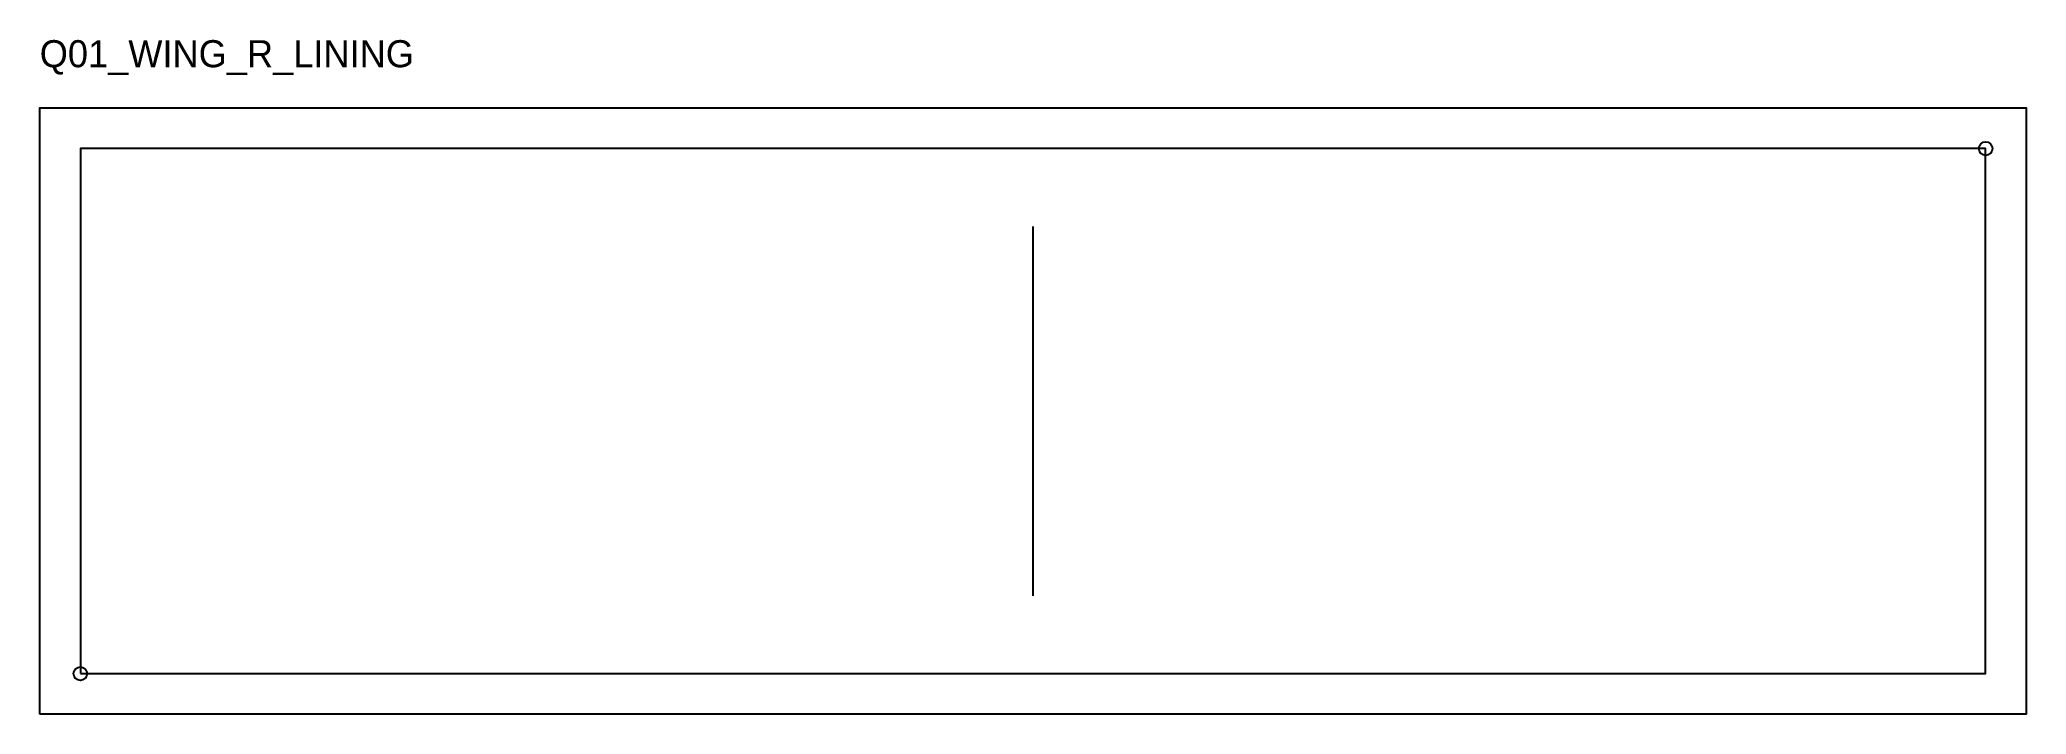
# Model space of a CAD drawing. Header units: millimetres. Extents: x -12 to 575, y 143 to 342.
import ezdxf

# ---------------------------------------------------------------- set-up
doc = ezdxf.new("R2010")
doc.units = ezdxf.units.MM
for name, color, linetype in [('CUT', 1, 'Continuous'), ('GRAIN', 3, 'Continuous'), ('NOTCH', 2, 'Continuous'), ('SEAM', 5, 'Continuous'), ('TEXT', 7, 'Continuous')]:
    doc.layers.add(name, color=color, linetype=linetype)

msp = doc.modelspace()

# ---------------------------------------------------------------- linework, layer by layer
at = {"layer": 'CUT'}
msp.add_lwpolyline([(-12, 143), (-12, 322), (574.99, 322), (574.99, 143)], close=True, dxfattribs=at)
at = {"layer": 'GRAIN'}
msp.add_line((281.5, 178), (281.5, 287), dxfattribs=at)
at = {"layer": 'NOTCH'}
for centre in [(562.99, 310), (0, 155)]:
    msp.add_circle(centre, 2, dxfattribs=at)
at = {"layer": 'SEAM'}
msp.add_lwpolyline([(0, 155), (4.83, 155), (9.67, 155), (14.5, 155), (19.34, 155), (24.18, 155), (29.02, 155), (33.86, 155), (38.71, 155), (43.56, 155), (48.42, 155), (53.28, 155), (58.14, 155), (63, 155), (67.88, 155), (72.77, 155), (77.82, 155), (83.15, 155), (88.79, 155), (94.76, 155), (101.04, 155), (107.6, 155), (114.41, 155), (121.41, 155), (128.54, 155), (135.76, 155), (142.99, 155), (150.18, 155), (157.27, 155), (164.2, 155), (170.91, 155), (177.88, 155), (184.92, 155), (192.01, 155), (199.15, 155), (206.33, 155), (213.54, 155), (220.78, 155), (228.04, 155), (235.31, 155), (242.59, 155), (249.86, 155), (257.12, 155), (264.36, 155), (271.57, 155), (278.75, 155), (285.99, 155), (293.3, 155), (300.66, 155), (308.06, 155), (315.49, 155), (322.92, 155), (330.33, 155), (337.71, 155), (345.05, 155), (352.31, 155), (359.49, 155), (366.56, 155), (373.52, 155), (380.35, 155), (387.03, 155), (393.56, 155), (399.94, 155), (406.22, 155), (412.44, 155), (418.58, 155), (424.67, 155), (430.71, 155), (436.69, 155), (442.64, 155), (448.54, 155), (454.42, 155), (460.27, 155), (466.1, 155), (471.91, 155), (477.71, 155), (483.5, 155), (489.29, 155), (495.07, 155), (500.83, 155), (506.57, 155), (512.3, 155), (518, 155), (523.69, 155), (529.36, 155), (535.01, 155), (540.64, 155), (546.26, 155), (551.85, 155), (557.43, 155), (562.99, 155), (562.99, 310), (557.43, 310), (551.85, 310), (546.26, 310), (540.64, 310), (535.01, 310), (529.36, 310), (523.69, 310), (518, 310), (512.3, 310), (506.57, 310), (500.83, 310), (495.07, 310), (489.29, 310), (483.5, 310), (477.71, 310), (471.91, 310), (466.1, 310), (460.27, 310), (454.42, 310), (448.54, 310), (442.64, 310), (436.69, 310), (430.71, 310), (424.67, 310), (418.58, 310), (412.44, 310), (406.22, 310), (399.94, 310), (393.56, 310), (387.03, 310), (380.35, 310), (373.52, 310), (366.56, 310), (359.49, 310), (352.31, 310), (345.05, 310), (337.71, 310), (330.33, 310), (322.92, 310), (315.49, 310), (308.06, 310), (300.66, 310), (293.3, 310), (285.99, 310), (278.75, 310), (271.57, 310), (264.36, 310), (257.12, 310), (249.86, 310), (242.59, 310), (235.31, 310), (228.04, 310), (220.78, 310), (213.54, 310), (206.33, 310), (199.15, 310), (192.01, 310), (184.92, 310), (177.88, 310), (170.91, 310), (164.2, 310), (157.27, 310), (150.18, 310), (142.99, 310), (135.76, 310), (128.54, 310), (121.41, 310), (114.41, 310), (107.6, 310), (101.04, 310), (94.76, 310), (88.79, 310), (83.15, 310), (77.82, 310), (72.77, 310), (67.88, 310), (63, 310), (58.14, 310), (53.28, 310), (48.42, 310), (43.56, 310), (38.71, 310), (33.86, 310), (29.02, 310), (24.18, 310), (19.34, 310), (14.5, 310), (9.67, 310), (4.83, 310), (0, 310)], close=True, dxfattribs=at)

# ---------------------------------------------------------------- texts
at = {"layer": 'TEXT'}
msp.add_text('Q01_WING_R_LINING', height=8, dxfattribs=at).set_placement((-12, 334))

doc.saveas('drawing.dxf')
